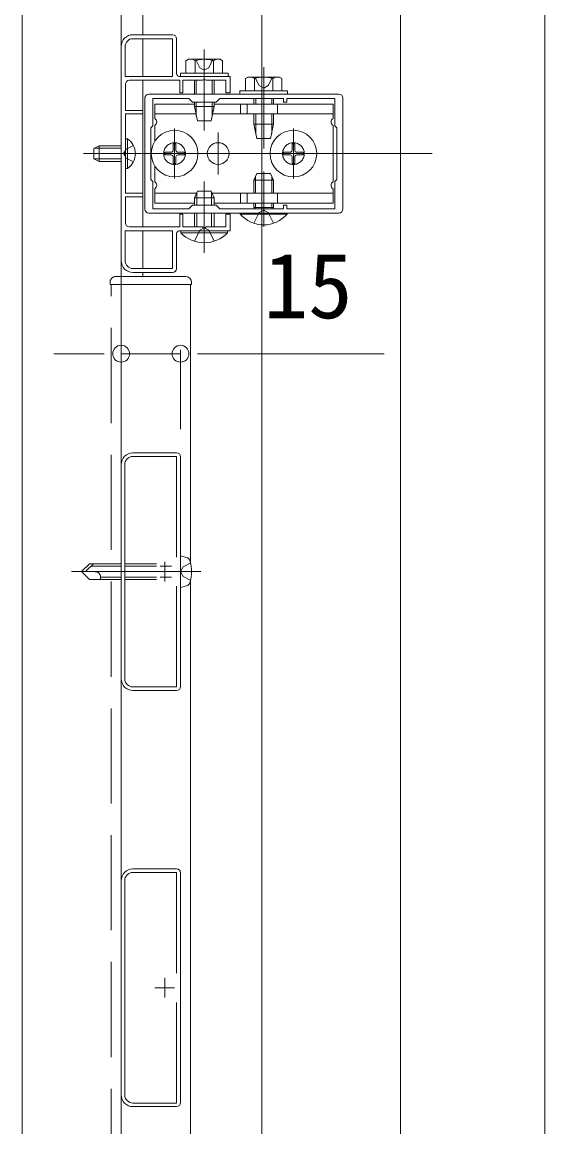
# Model space of a CAD drawing. Units: millimetres, scale not verified. Extents: x -990 to 990, y -1598 to 1604.
# Drawn here: x -740.5 to -608.5, y 790.2 to 1069 of the extents above; entities that cross this region are included whole.
import ezdxf
from ezdxf.enums import TextEntityAlignment as Align

# ---------------------------------------------------------------- set-up
doc = ezdxf.new("R2010")
doc.units = ezdxf.units.MM
doc.header["$LTSCALE"] = 8
doc.linetypes.add('CHAIN2', pattern=[12, 9, -1, 1, -1])
doc.linetypes.add('DASHED3', pattern=[4, 3, -1])
for name, color, linetype, lineweight in [('0-2_YKK_ZWAK', 4, 'Continuous', 9), ('0-3_YKK_11', 2, 'Continuous', 9), ('0-5_YKK_13', 6, 'Continuous', 9), ('0-6_YKK_D', 7, 'Continuous', 9)]:
    doc.layers.add(name, color=color, linetype=linetype, lineweight=lineweight)
doc.styles.add('ＭＳ ゴシック', font='')
doc.styles.get('ＭＳ ゴシック').set_extended_font_data('MS Gothic')

msp = doc.modelspace()

# ---------------------------------------------------------------- linework, layer by layer
at = {"layer": '0-2_YKK_ZWAK'}
for p, q in [((-698.5, 1059.611), (-699.119, 1059.253)), ((-690.5, 1059.611), (-698.5, 1059.611)), ((-690.5, 1059.611), (-689.881, 1059.253)), ((-699.119, 1056.111), (-699.119, 1059.253)), ((-696.809, 1056.111), (-696.809, 1059.253)), ((-692.191, 1056.111), (-692.191, 1059.253)), ((-689.881, 1056.111), (-689.881, 1059.253)), ((-689.881, 1056.111), (-699.119, 1056.111)), ((-692, 1056.111), (-697, 1056.111)), ((-697, 1054.211), (-697, 1050.811)), ((-696.514, 1050.811), (-696.514, 1054.211)), ((-692.486, 1050.811), (-692.486, 1054.211)), ((-692, 1050.811), (-692, 1054.211)), ((-683.5, 1055.111), (-684.119, 1054.753)), ((-684.119, 1051.611), (-684.119, 1054.753)), ((-675.5, 1055.111), (-683.5, 1055.111)), ((-681.809, 1051.611), (-681.809, 1054.753)), ((-677.191, 1051.611), (-677.191, 1054.753)), ((-675.5, 1055.111), (-674.881, 1054.753)), ((-674.881, 1051.611), (-674.881, 1054.753)), ((-674.881, 1051.611), (-684.119, 1051.611)), ((-677, 1051.611), (-682, 1051.611)), ((-697, 1048.311), (-707, 1048.311)), ((-707, 1048.311), (-707, 1044.677)), ((-697, 1048.811), (-697, 1047.711)), ((-696.514, 1045.378), (-696.514, 1048.811)), ((-692.486, 1045.378), (-692.486, 1048.811)), ((-692, 1047.711), (-692, 1048.811)), ((-662, 1048.311), (-692, 1048.311)), ((-685.366, 1048.311), (-685.366, 1045.811)), ((-683.634, 1048.311), (-683.634, 1045.811)), ((-682, 1049.711), (-682, 1048.311)), ((-681.514, 1048.311), (-681.514, 1049.711)), ((-677.486, 1048.311), (-677.486, 1049.711)), ((-677, 1048.311), (-677, 1049.711)), ((-676, 1048.311), (-676, 1045.811)), ((-662, 1048.311), (-662, 1044.677)), ((-707, 1045.811), (-696.604, 1045.811)), ((-697, 1047.711), (-692, 1047.711)), ((-696.25, 1044.111), (-697, 1047.711)), ((-692.75, 1044.111), (-692, 1047.711)), ((-692.396, 1045.811), (-662, 1045.811)), ((-682, 1045.811), (-682, 1043.211)), ((-681.514, 1040.878), (-681.514, 1045.811)), ((-677.486, 1040.878), (-677.486, 1045.811)), ((-677, 1043.211), (-677, 1045.811)), ((-707, 1042.944), (-707, 1038.937)), ((-696.25, 1044.111), (-692.75, 1044.111)), ((-682, 1043.211), (-677, 1043.211)), ((-681.25, 1039.611), (-682, 1043.211)), ((-677.75, 1039.611), (-677, 1043.211)), ((-662, 1042.944), (-662, 1028.677)), ((-713.891, 1039.561), (-714.4, 1039.561)), ((-714.4, 1039.561), (-714.4, 1032.061)), ((-701.65, 1038.311), (-702.35, 1038.311)), ((-702.35, 1038.311), (-702.35, 1036.661)), ((-701.65, 1038.311), (-701.65, 1036.661)), ((-681.25, 1039.611), (-677.75, 1039.611)), ((-671.65, 1038.311), (-672.35, 1038.311)), ((-672.35, 1038.311), (-672.35, 1036.661)), ((-671.65, 1038.311), (-671.65, 1036.661)), ((-704.5, 1036.161), (-704.5, 1035.461)), ((-702.85, 1036.161), (-704.5, 1036.161)), ((-702.85, 1035.461), (-704.5, 1035.461)), ((-702.35, 1034.961), (-702.35, 1033.311)), ((-701.65, 1034.961), (-701.65, 1033.311)), ((-699.5, 1036.161), (-701.15, 1036.161)), ((-699.5, 1035.461), (-701.15, 1035.461)), ((-699.5, 1036.161), (-699.5, 1035.461)), ((-674.5, 1036.161), (-674.5, 1035.461)), ((-672.85, 1036.161), (-674.5, 1036.161)), ((-672.85, 1035.461), (-674.5, 1035.461)), ((-672.35, 1034.961), (-672.35, 1033.311)), ((-671.65, 1034.961), (-671.65, 1033.311)), ((-669.5, 1036.161), (-671.15, 1036.161)), ((-669.5, 1035.461), (-671.15, 1035.461)), ((-669.5, 1036.161), (-669.5, 1035.461)), ((-707, 1032.684), (-707, 1028.677)), ((-701.65, 1033.311), (-702.35, 1033.311)), ((-671.65, 1033.311), (-672.35, 1033.311)), ((-682, 1029.111), (-681.2, 1030.811)), ((-682, 1025.811), (-682, 1029.111)), ((-682, 1029.111), (-677, 1029.111)), ((-681.567, 1025.811), (-681.567, 1030.031)), ((-681.2, 1030.811), (-677.8, 1030.811)), ((-677.8, 1030.811), (-677, 1029.111)), ((-677.433, 1025.811), (-677.433, 1030.031)), ((-677, 1025.811), (-677, 1029.111)), ((-707, 1026.944), (-707, 1023.311)), ((-696.2, 1026.311), (-697, 1024.611)), ((-692.8, 1026.311), (-696.2, 1026.311)), ((-692.8, 1026.311), (-692, 1024.611)), ((-662, 1026.944), (-662, 1023.311)), ((-707, 1025.811), (-696.435, 1025.811)), ((-707, 1023.311), (-696.997, 1023.311)), ((-697, 1022.811), (-697, 1024.611)), ((-696.346, 1022.811), (-696.346, 1026.001)), ((-692.654, 1022.811), (-692.654, 1026.001)), ((-692.565, 1025.811), (-662, 1025.811)), ((-691.997, 1023.311), (-662, 1023.311)), ((-685.366, 1025.811), (-685.366, 1023.311)), ((-683.634, 1025.811), (-683.634, 1023.311)), ((-682, 1022.211), (-682, 1023.311)), ((-681.567, 1022.211), (-681.567, 1023.311)), ((-677.433, 1022.211), (-677.433, 1023.311)), ((-677, 1022.211), (-677, 1023.311)), ((-676, 1025.811), (-676, 1023.311)), ((-697, 1017.411), (-697, 1020.811)), ((-696.346, 1017.411), (-696.346, 1020.811)), ((-692.654, 1017.411), (-692.654, 1020.811)), ((-692, 1017.411), (-692, 1020.811)), ((-673.6, 1020.811), (-685.4, 1020.811)), ((-685.4, 1020.563), (-685.4, 1020.811)), ((-685.4, 1020.563), (-673.6, 1020.563)), ((-682, 1022.211), (-677, 1022.211)), ((-682, 1022.211), (-681.891, 1021.911)), ((-681.567, 1022.211), (-681.63, 1021.911)), ((-677.433, 1022.211), (-677.37, 1021.911)), ((-677, 1022.211), (-677.109, 1021.911)), ((-673.6, 1020.563), (-673.6, 1020.811)), ((-688.6, 1016.311), (-700.4, 1016.311)), ((-688.6, 1015.802), (-688.6, 1016.311)), ((-699.2, 1004.811), (-715.5, 1004.811)), ((-697.7, 1002.811), (-715.5, 1002.811)), ((-697.7, 1003.311), (-697.7, 1002.811)), ((-699.02, 933.914), (-700.5, 934.311)), ((-700.5, 926.311), (-700.5, 934.311)), ((-706.6, 932.311), (-714.6, 932.311)), ((-706.571, 931.711), (-714.6, 931.711)), ((-702.75, 931.711), (-705.631, 931.711)), ((-706.571, 928.911), (-714.6, 928.911)), ((-702.75, 928.911), (-705.631, 928.911)), ((-706.6, 928.311), (-714.6, 928.311)), ((-699.02, 926.707), (-700.5, 926.311))]:
    msp.add_line(p, q, dxfattribs=at)
at = {"layer": '0-2_YKK_ZWAK', "linetype": 'CHAIN2'}
for p, q in [((-694.5, 1062.111), (-694.5, 1041.611)), ((-679.5, 1057.611), (-679.5, 1037.111)), ((-679.5, 1041.511), (-679.5, 1051.511)), ((-702, 1042.111), (-702, 1029.511)), ((-702, 1030.511), (-702, 1041.111)), ((-691, 1030.511), (-691, 1041.111)), ((-672, 1042.111), (-672, 1029.511)), ((-672, 1030.511), (-672, 1041.111)), ((-709.4, 1035.811), (-724.9, 1035.811)), ((-660.8, 1035.811), (-710, 1035.811)), ((-708.3, 1035.811), (-695.7, 1035.811)), ((-678.3, 1035.811), (-665.7, 1035.811)), ((-694.5, 1010.811), (-694.5, 1028.811)), ((-679.5, 1017.311), (-679.5, 1031.31)), ((-679.5, 1030.111), (-679.5, 1020.111)), ((-695.4, 930.311), (-728, 930.311))]:
    msp.add_line(p, q, dxfattribs=at)
at = {"layer": '0-2_YKK_ZWAK', "linetype": 'DASHED3'}
for p, q in [((-722.4, 1037.111), (-721, 1037.811)), ((-715.5, 1037.156), (-722.309, 1037.156)), ((-722.4, 1037.111), (-722.4, 1034.511)), ((-722.4, 1034.511), (-721, 1033.811)), ((-715.5, 1034.465), (-722.309, 1034.465)), ((-715.5, 1033.811), (-721, 1033.811)), ((-682, 1018.228), (-680.645, 1020.945)), ((-679.5, 1021.554), (-680.645, 1020.945)), ((-679.5, 1021.554), (-678.355, 1020.945)), ((-677, 1018.228), (-678.355, 1020.945)), ((-715.5, 1004.811), (-716.8, 1004.811)), ((-718.3, 1002.811), (-718.3, 1003.311)), ((-715.5, 1002.811), (-718.3, 1002.811)), ((-723.5, 932.311), (-725.5, 930.311)), ((-722.5, 932.311), (-724.5, 930.311)), ((-715.5, 932.311), (-723.5, 932.311)), ((-715.5, 931.711), (-723.1, 931.711)), ((-723.5, 928.311), (-725.5, 930.311)), ((-720.7, 928.911), (-720.7, 928.311)), ((-715.5, 928.911), (-720.7, 928.911)), ((-699.864, 929.052), (-700.533, 930.311)), ((-697.933, 928.111), (-699.864, 929.052)), ((-715.5, 928.311), (-723.5, 928.311))]:
    msp.add_line(p, q, dxfattribs=at)
for points in [[(-696.7, 1059.611), (-695.65, 1057.458), (-694.5, 1056.846)], [(-692.3, 1059.611), (-693.35, 1057.458), (-694.5, 1056.846)], [(-681.7, 1055.111), (-680.65, 1052.958), (-679.5, 1052.346)], [(-677.3, 1055.111), (-678.35, 1052.958), (-679.5, 1052.346)], [(-715.5, 1037.811), (-721, 1037.811), (-721, 1033.811)], [(-712.391, 1037.861), (-714.246, 1036.956), (-714.855, 1035.811)], [(-712.391, 1033.761), (-714.246, 1034.666), (-714.855, 1035.811)], [(-697, 1013.699), (-695.645, 1016.477), (-694.5, 1017.086)], [(-692, 1013.699), (-693.355, 1016.477), (-694.5, 1017.086)], [(-697.933, 932.511), (-699.864, 931.569), (-700.533, 930.311)]]:
    msp.add_lwpolyline(points, dxfattribs=at)
at = {"layer": '0-2_YKK_ZWAK'}
for points in [[(-700.5, 1055.311), (-688.5, 1055.311), (-688.5, 1056.111), (-700.5, 1056.111)], [(-685.5, 1050.811), (-673.5, 1050.811), (-673.5, 1051.611), (-685.5, 1051.611)]]:
    msp.add_lwpolyline(points, close=True, dxfattribs=at)
for points in [[(-713.891, 1039.561), (-713.891, 1032.061), (-714.4, 1032.061)], [(-692, 1022.811), (-692, 1024.611), (-697, 1024.611)], [(-688.6, 1015.802), (-700.4, 1015.802), (-700.4, 1016.311)]]:
    msp.add_lwpolyline(points, dxfattribs=at)
for centre, radius in [((-702, 1035.811), 5.9), ((-672, 1035.811), 5.9), ((-691, 1035.811), 2.75)]:
    msp.add_circle(centre, radius, dxfattribs=at)
at = {"layer": '0-2_YKK_ZWAK', "linetype": 'DASHED3'}
for centre in [(-702, 1035.811), (-672, 1035.811)]:
    msp.add_circle(centre, 2.75, dxfattribs=at)
at = {"layer": '0-2_YKK_ZWAK'}
for centre, radius, start, end in [((-697.964, 1057.566), 2.045, 55.61575, 124.38425), ((-694.5, 1051.968), 7.643, 72.41205, 107.58795), ((-691.036, 1057.566), 2.045, 55.61575, 124.38425), ((-682.964, 1053.066), 2.045, 55.61575, 124.38425), ((-679.5, 1047.468), 7.643, 72.41205, 107.58795), ((-676.036, 1053.066), 2.045, 55.61575, 124.38425), ((-707.5, 1043.811), 1, 300, 60), ((-661.5, 1043.811), 1, 120, 240), ((-716.427, 1035.811), 4.527, 304.06671, 55.93329), ((-702.85, 1036.661), 0.5, 270, 0), ((-702.85, 1034.961), 0.5, 0, 90), ((-701.15, 1036.661), 0.5, 180, 270), ((-701.15, 1034.961), 0.5, 90, 180), ((-672.85, 1036.661), 0.5, 270, 0), ((-672.85, 1034.961), 0.5, 0, 90), ((-671.15, 1036.661), 0.5, 180, 270), ((-671.15, 1034.961), 0.5, 90, 180), ((-707.5, 1027.811), 1, 300, 60), ((-661.5, 1027.811), 1, 120, 240), ((-679.5, 1025.511), 7.7, 219.98312, 320.01688), ((-694.5, 1021.543), 8.232, 224.2189, 315.7811), ((-699.2, 1003.311), 1.5, 0, 90), ((-699.383, 932.562), 1.4, 14.32332, 75), ((-708.2, 930.311), 10.5, 345.67668, 14.32332), ((-699.383, 928.059), 1.4, 285, 345.67668)]:
    msp.add_arc(centre, radius, start, end, dxfattribs=at)
at = {"layer": '0-2_YKK_ZWAK', "linetype": 'DASHED3'}
for centre, radius, start, end in [((-716.8, 1003.311), 1.5, 90, 180), ((-722.032, 928.977), 1.333, 357.13402, 90)]:
    msp.add_arc(centre, radius, start, end, dxfattribs=at)
at = {"layer": '0-3_YKK_11'}
for p, q in [((-680, 1190.811), (-680, 557.311)), ((-710, 1095.811), (-710, 1065.811)), ((-645, 1095.811), (-645, 650.811)), ((-608.5, 1095.811), (-608.5, 750.811)), ((-710, 1064.811), (-710, 1055.311)), ((-710, 1054.311), (-710, 1017.311)), ((-725.003, 1035.811), (-637.003, 1035.811)), ((-710, 1016.311), (-710, 1006.811)), ((-710, 1005.811), (-710, 1004.811)), ((-715.5, 1002.811), (-698, 1002.811)), ((-698, 932.803), (-698, 1002.811)), ((-698, 722.803), (-698, 927.818))]:
    msp.add_line(p, q, dxfattribs=at)
at = {"layer": '0-3_YKK_11', "linetype": 'DASHED3'}
for p, q in [((-718, 647.811), (-718, 1002.811)), ((-718, 1002.811), (-715.5, 1002.811))]:
    msp.add_line(p, q, dxfattribs=at)
at = {"layer": '0-3_YKK_11'}
msp.add_lwpolyline([(-740.5, 1088.811), (-740.5, 593.311), (-715.5, 593.311), (-715.5, 1088.811)], dxfattribs=at)
at = {"layer": '0-5_YKK_13'}
for p, q in [((-724, 985.311), (-732.5, 985.311)), ((-719.75, 985.311), (-724, 985.311)), ((-715.5, 966.311), (-715.5, 986.311)), ((-715.5, 985.311), (-700.5, 985.311)), ((-700.5, 966.311), (-700.5, 986.311)), ((-696.25, 985.311), (-692, 985.311)), ((-692, 985.311), (-649.1, 985.311))]:
    msp.add_line(p, q, dxfattribs=at)
for centre, start, end in [((-715.5, 985.311), 0, 180), ((-700.5, 985.311), 0, 180), ((-715.5, 985.311), 180, 0), ((-700.5, 985.311), 180, 0)]:
    msp.add_arc(centre, 2.125, start, end, dxfattribs=at)
at = {"layer": '0-6_YKK_D'}
for p, q in [((-702.5, 1065.811), (-712.5, 1065.811)), ((-715.5, 1062.811), (-715.5, 1008.811)), ((-701.5, 1056.011), (-701.5, 1064.811)), ((-709.5, 1049.811), (-709.5, 1021.811)), ((-660.5, 1050.811), (-708.5, 1050.811)), ((-659.5, 1021.811), (-659.5, 1049.811)), ((-708.5, 1020.811), (-660.5, 1020.811)), ((-690.6, 1021.911), (-674.5, 1021.911)), ((-701.5, 1006.811), (-701.5, 1015.611)), ((-712.5, 1005.811), (-702.5, 1005.811)), ((-701.5, 960.311), (-712.5, 960.311)), ((-700.5, 901.311), (-700.5, 959.311)), ((-700.5, 901.311), (-700.5, 959.311)), ((-715.5, 957.311), (-715.5, 903.311)), ((-714.6, 957.311), (-714.6, 903.31)), ((-704.5, 927.811), (-704.5, 932.811)), ((-707, 930.311), (-702, 930.311)), ((-712.5, 900.311), (-701.5, 900.311)), ((-701.5, 855.31), (-712.5, 855.31)), ((-700.5, 796.31), (-700.5, 854.31)), ((-700.5, 796.31), (-700.5, 854.31)), ((-715.5, 852.31), (-715.5, 798.31)), ((-714.6, 852.311), (-714.6, 798.31)), ((-707, 825.311), (-702, 825.311)), ((-704.5, 822.811), (-704.5, 827.811)), ((-712.5, 795.31), (-701.5, 795.31))]:
    msp.add_line(p, q, dxfattribs=at)
for points in [[(-712.5, 1064.811), (-702.5, 1064.811), (-702.5, 1055.311), (-714.5, 1055.311)], [(-702.5, 1055.311), (-714.5, 1055.311), (-714.5, 1062.811)], [(-713.4, 1054.311), (-700.7, 1054.311), (-700.7, 1051.111), (-699.9, 1051.111), (-699.9, 1054.311), (-694.958, 1054.311), (-694.775, 1054.431), (-694.225, 1054.431), (-694.042, 1054.311), (-689.1, 1054.311), (-689.1, 1051.111), (-688, 1051.111), (-688, 1055.311), (-700.8, 1055.311)], [(-714.4, 1018.311), (-714.4, 1024.911), (-710, 1024.911), (-710, 1025.811), (-714.4, 1025.811), (-714.4, 1035.352), (-714.52, 1035.536), (-714.52, 1036.085), (-714.4, 1036.269), (-714.4, 1045.811), (-710, 1045.811), (-710, 1046.711), (-714.4, 1046.711), (-714.4, 1053.311)], [(-700.8, 1016.311), (-688, 1016.311), (-688, 1020.511), (-689.1, 1020.511), (-689.1, 1017.311), (-694.042, 1017.311), (-694.225, 1017.191), (-694.775, 1017.191), (-694.958, 1017.311), (-699.9, 1017.311), (-699.9, 1020.511), (-700.7, 1020.511), (-700.7, 1017.311), (-713.4, 1017.311)], [(-714.5, 1016.311), (-702.5, 1016.311), (-702.5, 1006.811), (-712.5, 1006.811)], [(-714.5, 1008.811), (-714.5, 1016.311), (-702.5, 1016.311)], [(-701.5, 934.004), (-701.5, 959.411), (-712.5, 959.411)], [(-712.5, 901.21), (-701.5, 901.21), (-701.5, 926.617)], [(-701.5, 829.004), (-701.5, 854.411), (-712.5, 854.411)], [(-712.5, 796.21), (-701.5, 796.21), (-701.5, 821.617)]]:
    msp.add_lwpolyline(points, dxfattribs=at)
msp.add_lwpolyline([(-690.6, 1021.911), (-674.5, 1021.911), (-674.5, 1022.811), (-673.7, 1022.811), (-673.7, 1021.911), (-661.5, 1021.911), (-661.5, 1028.811), (-661, 1029.311), (-661, 1042.311), (-661.5, 1042.811), (-661.5, 1049.711), (-673.7, 1049.711), (-673.7, 1048.811), (-674.5, 1048.811), (-674.5, 1049.711), (-690.6, 1049.711), (-691.5, 1048.811), (-697.5, 1048.811), (-698.4, 1049.711), (-707.5, 1049.711), (-707.5, 1042.811), (-708, 1042.311), (-708, 1029.311), (-707.5, 1028.811), (-707.5, 1021.911), (-698.4, 1021.911), (-697.5, 1022.811), (-691.5, 1022.811)], close=True, dxfattribs=at)
for centre, radius, start, end in [((-712.5, 1062.811), 3, 90.00001, 179.99999), ((-702.5, 1064.811), 1, 0.00001, 89.99999), ((-712.5, 1062.811), 2, 90.00001, 179.99999), ((-713.4, 1053.311), 1, 90.00001, 179.99999), ((-700.8, 1056.011), 0.7, 180.00001, 269.99999), ((-708.5, 1049.811), 1, 90.00001, 179.99999), ((-660.5, 1049.811), 1, 0.00001, 89.99999), ((-708.5, 1021.811), 1, 180.00001, 269.99999), ((-660.5, 1021.811), 1, 270.00001, 359.99999), ((-713.4, 1018.311), 1, 180.00001, 269.99999), ((-700.8, 1015.611), 0.7, 90.00001, 179.99999), ((-712.5, 1008.811), 3, 180.00001, 269.99999), ((-712.5, 1008.811), 2, 180.00001, 269.99999), ((-702.5, 1006.811), 1, 270.00001, 359.99999), ((-712.5, 957.311), 3, 90.00001, 179.99999), ((-712.5, 957.311), 2.1, 90.00001, 179.99999), ((-701.5, 959.311), 1, 0.00001, 89.99999), ((-712.5, 903.311), 3, 180.00001, 269.99999), ((-712.5, 903.31), 2.1, 180.00001, 269.99999), ((-701.5, 901.311), 1, 270.00001, 359.99999), ((-712.5, 852.31), 3, 90.00001, 179.99999), ((-712.5, 852.311), 2.1, 90.00001, 179.99999), ((-701.5, 854.31), 1, 0.00001, 89.99999), ((-712.5, 798.31), 3, 180.00001, 269.99999), ((-712.5, 798.31), 2.1, 180.00001, 269.99999), ((-701.5, 796.31), 1, 270.00001, 359.99999)]:
    msp.add_arc(centre, radius, start, end, dxfattribs=at)

# ---------------------------------------------------------------- texts
at = {"layer": '0-5_YKK_13', "style": 'ＭＳ ゴシック'}
msp.add_text('15', height=16.5, dxfattribs=at).set_placement((-679.5, 989.311), align=Align.BOTTOM_LEFT)

doc.saveas('drawing.dxf')
